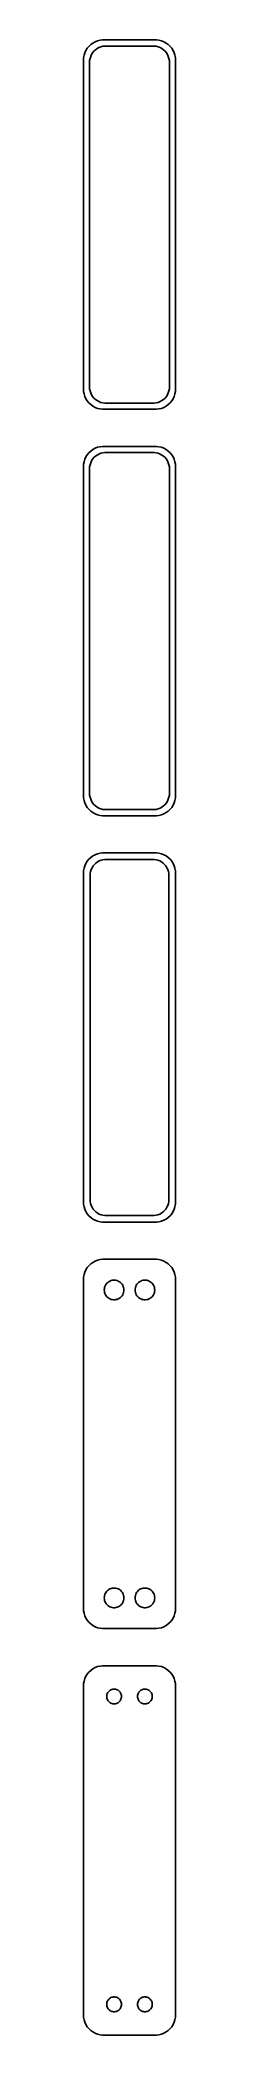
# Model space of a CAD drawing. Header units: metres. Extents: x -11 to 11, y 351 to 837.
import ezdxf

# ---------------------------------------------------------------- set-up
doc = ezdxf.new("R2010")
doc.units = ezdxf.units.M

msp = doc.modelspace()

# ---------------------------------------------------------------- linework, layer by layer
for p, q in [((-8.92912, 836.222), (-9.43712, 835.853)), ((-8.37889, 836.524), (-8.92912, 836.222)), ((-7.79507, 836.755), (-8.37889, 836.524)), ((-7.1869, 836.911), (-7.79507, 836.755)), ((-6.56395, 836.99), (-7.1869, 836.911)), ((6.56395, 836.99), (-6.56395, 836.99)), ((7.1869, 836.911), (6.56395, 836.99)), ((7.79507, 836.755), (7.1869, 836.911)), ((8.37889, 836.524), (7.79507, 836.755)), ((8.92912, 836.222), (8.37889, 836.524)), ((9.43712, 835.853), (8.92912, 836.222)), ((-11.2106, 832.627), (-11.25, 832)), ((-11.25, 832), (-11.25, 752)), ((-11.0929, 833.243), (-11.2106, 832.627)), ((-10.8989, 833.841), (-11.0929, 833.243)), ((-10.6315, 834.409), (-10.8989, 833.841)), ((-10.2951, 834.939), (-10.6315, 834.409)), ((-9.89484, 835.423), (-10.2951, 834.939)), ((-9.43712, 835.853), (-9.89484, 835.423)), ((-9.75, 831.5), (-9.71844, 832.001)), ((-9.75, 752.5), (-9.75, 831.5)), ((-9.71844, 832.001), (-9.62433, 832.495)), ((-9.62433, 832.495), (-9.4691, 832.972)), ((-9.4691, 832.972), (-9.25522, 833.427)), ((-9.25522, 833.427), (-8.98605, 833.851)), ((-8.98605, 833.851), (-8.66586, 834.238)), ((-8.66586, 834.238), (-8.29968, 834.582)), ((-8.29968, 834.582), (-7.8933, 834.877)), ((-7.8933, 834.877), (-7.45311, 835.119)), ((-7.45311, 835.119), (-6.98605, 835.304)), ((-6.98605, 835.304), (-6.49951, 835.429)), ((-6.49951, 835.429), (-6.00116, 835.492)), ((-6.00116, 835.492), (6.00116, 835.492)), ((6.00116, 835.492), (6.49951, 835.429)), ((6.49951, 835.429), (6.98605, 835.304)), ((6.98605, 835.304), (7.45311, 835.119)), ((7.45311, 835.119), (7.8933, 834.877)), ((7.8933, 834.877), (8.29968, 834.582)), ((8.29968, 834.582), (8.66586, 834.238)), ((8.66586, 834.238), (8.98605, 833.851)), ((8.98605, 833.851), (9.25522, 833.427)), ((9.25522, 833.427), (9.4691, 832.972)), ((9.89484, 835.423), (9.43712, 835.853)), ((9.4691, 832.972), (9.62433, 832.495)), ((9.62433, 832.495), (9.71844, 832.001)), ((9.71844, 832.001), (9.75, 831.5)), ((9.75, 831.5), (9.75, 752.5)), ((10.2951, 834.939), (9.89484, 835.423)), ((10.6315, 834.409), (10.2951, 834.939)), ((10.8989, 833.841), (10.6315, 834.409)), ((11.0929, 833.243), (10.8989, 833.841)), ((11.2106, 832.627), (11.0929, 833.243)), ((11.25, 832), (11.2106, 832.627)), ((11.25, 752), (11.25, 832)), ((-11.25, 752), (-11.2106, 751.373)), ((-11.2106, 751.373), (-11.0929, 750.757)), ((-11.0929, 750.757), (-10.8989, 750.159)), ((-10.8989, 750.159), (-10.6315, 749.591)), ((-10.6315, 749.591), (-10.2951, 749.061)), ((-10.2951, 749.061), (-9.89484, 748.577)), ((-9.89484, 748.577), (-9.43712, 748.147)), ((-9.71844, 751.999), (-9.75, 752.5)), ((-9.62433, 751.505), (-9.71844, 751.999)), ((-9.4691, 751.028), (-9.62433, 751.505)), ((-9.25522, 750.573), (-9.4691, 751.028)), ((-8.98605, 750.149), (-9.25522, 750.573)), ((-8.66586, 749.762), (-8.98605, 750.149)), ((-8.29968, 749.418), (-8.66586, 749.762)), ((-7.8933, 749.123), (-8.29968, 749.418)), ((-7.45311, 748.881), (-7.8933, 749.123)), ((-6.98605, 748.696), (-7.45311, 748.881)), ((-6.49951, 748.571), (-6.98605, 748.696)), ((-6.00116, 748.508), (-6.49951, 748.571)), ((6.00116, 748.508), (-6.00116, 748.508)), ((6.49951, 748.571), (6.00116, 748.508)), ((6.98605, 748.696), (6.49951, 748.571)), ((7.45311, 748.881), (6.98605, 748.696)), ((7.8933, 749.123), (7.45311, 748.881)), ((8.29968, 749.418), (7.8933, 749.123)), ((8.66586, 749.762), (8.29968, 749.418)), ((8.98605, 750.149), (8.66586, 749.762)), ((9.25522, 750.573), (8.98605, 750.149)), ((9.4691, 751.028), (9.25522, 750.573)), ((9.43712, 748.147), (9.89484, 748.577)), ((9.62433, 751.505), (9.4691, 751.028)), ((9.71844, 751.999), (9.62433, 751.505)), ((9.75, 752.5), (9.71844, 751.999)), ((9.89484, 748.577), (10.2951, 749.061)), ((10.2951, 749.061), (10.6315, 749.591)), ((10.6315, 749.591), (10.8989, 750.159)), ((10.8989, 750.159), (11.0929, 750.757)), ((11.0929, 750.757), (11.2106, 751.373)), ((11.2106, 751.373), (11.25, 752)), ((-9.43712, 748.147), (-8.92912, 747.778)), ((-8.92912, 747.778), (-8.37889, 747.476)), ((-8.37889, 747.476), (-7.79507, 747.245)), ((-7.79507, 747.245), (-7.1869, 747.089)), ((-7.1869, 747.089), (-6.56395, 747.01)), ((-6.56395, 747.01), (6.56395, 747.01)), ((6.56395, 747.01), (7.1869, 747.089)), ((7.1869, 747.089), (7.79507, 747.245)), ((7.79507, 747.245), (8.37889, 747.476)), ((8.37889, 747.476), (8.92912, 747.778)), ((8.92912, 747.778), (9.43712, 748.147)), ((-11.0929, 734.243), (-11.2106, 733.627)), ((-10.8989, 734.841), (-11.0929, 734.243)), ((-10.6315, 735.409), (-10.8989, 734.841)), ((-10.2951, 735.939), (-10.6315, 735.409)), ((-9.89484, 736.423), (-10.2951, 735.939)), ((-9.43712, 736.853), (-9.89484, 736.423)), ((-9.62433, 733.495), (-9.4691, 733.972)), ((-9.4691, 733.972), (-9.25522, 734.427)), ((-8.92912, 737.222), (-9.43712, 736.853)), ((-9.25522, 734.427), (-8.98605, 734.851)), ((-8.98605, 734.851), (-8.66586, 735.238)), ((-8.37889, 737.524), (-8.92912, 737.222)), ((-8.66586, 735.238), (-8.29968, 735.582)), ((-7.79507, 737.755), (-8.37889, 737.524)), ((-8.29968, 735.582), (-7.8933, 735.877)), ((-7.8933, 735.877), (-7.45311, 736.119)), ((-7.1869, 737.911), (-7.79507, 737.755)), ((-7.45311, 736.119), (-6.98605, 736.304)), ((-6.56395, 737.99), (-7.1869, 737.911)), ((-6.98605, 736.304), (-6.49951, 736.429)), ((6.56395, 737.99), (-6.56395, 737.99)), ((-6.49951, 736.429), (-6.00116, 736.492)), ((-6.00116, 736.492), (6.00116, 736.492)), ((6.00116, 736.492), (6.49951, 736.429)), ((6.49951, 736.429), (6.98605, 736.304)), ((7.1869, 737.911), (6.56395, 737.99)), ((6.98605, 736.304), (7.45311, 736.119)), ((7.79507, 737.755), (7.1869, 737.911)), ((7.45311, 736.119), (7.8933, 735.877)), ((8.37889, 737.524), (7.79507, 737.755)), ((7.8933, 735.877), (8.29968, 735.582)), ((8.29968, 735.582), (8.66586, 735.238)), ((8.92912, 737.222), (8.37889, 737.524)), ((8.66586, 735.238), (8.98605, 734.851)), ((9.43712, 736.853), (8.92912, 737.222)), ((8.98605, 734.851), (9.25522, 734.427)), ((9.25522, 734.427), (9.4691, 733.972)), ((9.89484, 736.423), (9.43712, 736.853)), ((9.4691, 733.972), (9.62433, 733.495)), ((10.2951, 735.939), (9.89484, 736.423)), ((10.6315, 735.409), (10.2951, 735.939)), ((10.8989, 734.841), (10.6315, 735.409)), ((11.0929, 734.243), (10.8989, 734.841)), ((11.2106, 733.627), (11.0929, 734.243)), ((-11.2106, 733.627), (-11.25, 733)), ((-11.25, 733), (-11.25, 653)), ((-9.75, 732.5), (-9.71844, 733.001)), ((-9.75, 653.5), (-9.75, 732.5)), ((-9.71844, 733.001), (-9.62433, 733.495)), ((9.62433, 733.495), (9.71844, 733.001)), ((9.71844, 733.001), (9.75, 732.5)), ((9.75, 732.5), (9.75, 653.5)), ((11.25, 733), (11.2106, 733.627)), ((11.25, 653), (11.25, 733)), ((-11.25, 653), (-11.2106, 652.373)), ((-11.2106, 652.373), (-11.0929, 651.757)), ((-11.0929, 651.757), (-10.8989, 651.159)), ((-9.71844, 652.999), (-9.75, 653.5)), ((-9.62433, 652.505), (-9.71844, 652.999)), ((-9.4691, 652.028), (-9.62433, 652.505)), ((-9.25522, 651.573), (-9.4691, 652.028)), ((-8.98605, 651.149), (-9.25522, 651.573)), ((9.25522, 651.573), (8.98605, 651.149)), ((9.4691, 652.028), (9.25522, 651.573)), ((9.62433, 652.505), (9.4691, 652.028)), ((9.71844, 652.999), (9.62433, 652.505)), ((9.75, 653.5), (9.71844, 652.999)), ((10.8989, 651.159), (11.0929, 651.757)), ((11.0929, 651.757), (11.2106, 652.373)), ((11.2106, 652.373), (11.25, 653)), ((-10.8989, 651.159), (-10.6315, 650.591)), ((-10.6315, 650.591), (-10.2951, 650.061)), ((-10.2951, 650.061), (-9.89484, 649.577)), ((-9.89484, 649.577), (-9.43712, 649.147)), ((-9.43712, 649.147), (-8.92912, 648.778)), ((-8.66586, 650.762), (-8.98605, 651.149)), ((-8.92912, 648.778), (-8.37889, 648.476)), ((-8.29968, 650.418), (-8.66586, 650.762)), ((-8.37889, 648.476), (-7.79507, 648.245)), ((-7.8933, 650.123), (-8.29968, 650.418)), ((-7.45311, 649.881), (-7.8933, 650.123)), ((-7.79507, 648.245), (-7.1869, 648.089)), ((-6.98605, 649.696), (-7.45311, 649.881)), ((-7.1869, 648.089), (-6.56395, 648.01)), ((-6.49951, 649.571), (-6.98605, 649.696)), ((-6.56395, 648.01), (6.56395, 648.01)), ((-6.00116, 649.508), (-6.49951, 649.571)), ((6.00116, 649.508), (-6.00116, 649.508)), ((6.49951, 649.571), (6.00116, 649.508)), ((6.98605, 649.696), (6.49951, 649.571)), ((6.56395, 648.01), (7.1869, 648.089)), ((7.45311, 649.881), (6.98605, 649.696)), ((7.1869, 648.089), (7.79507, 648.245)), ((7.8933, 650.123), (7.45311, 649.881)), ((7.79507, 648.245), (8.37889, 648.476)), ((8.29968, 650.418), (7.8933, 650.123)), ((8.66586, 650.762), (8.29968, 650.418)), ((8.37889, 648.476), (8.92912, 648.778)), ((8.98605, 651.149), (8.66586, 650.762)), ((8.92912, 648.778), (9.43712, 649.147)), ((9.43712, 649.147), (9.89484, 649.577)), ((9.89484, 649.577), (10.2951, 650.061)), ((10.2951, 650.061), (10.6315, 650.591)), ((10.6315, 650.591), (10.8989, 651.159)), ((-10.2951, 636.939), (-10.6315, 636.409)), ((-9.89484, 637.423), (-10.2951, 636.939)), ((-9.43712, 637.853), (-9.89484, 637.423)), ((-8.92912, 638.222), (-9.43712, 637.853)), ((-8.37889, 638.524), (-8.92912, 638.222)), ((-7.79507, 638.755), (-8.37889, 638.524)), ((-8.21851, 636.484), (-7.82506, 636.77)), ((-7.82506, 636.77), (-7.39888, 637.004)), ((-7.1869, 638.911), (-7.79507, 638.755)), ((-7.39888, 637.004), (-6.9467, 637.183)), ((-6.56395, 638.99), (-7.1869, 638.911)), ((-6.9467, 637.183), (-6.47565, 637.304)), ((6.56395, 638.99), (-6.56395, 638.99)), ((-6.47565, 637.304), (-5.99316, 637.365)), ((-5.99316, 637.365), (5.99316, 637.365)), ((5.99316, 637.365), (6.47565, 637.304)), ((6.47565, 637.304), (6.9467, 637.183)), ((7.1869, 638.911), (6.56395, 638.99)), ((6.9467, 637.183), (7.39888, 637.004)), ((7.79507, 638.755), (7.1869, 638.911)), ((7.39888, 637.004), (7.82506, 636.77)), ((8.37889, 638.524), (7.79507, 638.755)), ((7.82506, 636.77), (8.21851, 636.484)), ((8.92912, 638.222), (8.37889, 638.524)), ((9.43712, 637.853), (8.92912, 638.222)), ((9.89484, 637.423), (9.43712, 637.853)), ((10.2951, 636.939), (9.89484, 637.423)), ((10.6315, 636.409), (10.2951, 636.939)), ((-11.2106, 634.627), (-11.25, 634)), ((-11.25, 634), (-11.25, 554)), ((-11.0929, 635.243), (-11.2106, 634.627)), ((-10.8989, 635.841), (-11.0929, 635.243)), ((-10.6315, 636.409), (-10.8989, 635.841)), ((-9.62262, 633.5), (-9.59209, 633.985)), ((-9.62262, 554.5), (-9.62262, 633.5)), ((-9.59209, 633.985), (-9.50096, 634.463)), ((-9.50096, 634.463), (-9.35068, 634.926)), ((-9.35068, 634.926), (-9.1436, 635.366)), ((-9.1436, 635.366), (-8.88301, 635.776)), ((-8.88301, 635.776), (-8.57301, 636.151)), ((-8.57301, 636.151), (-8.21851, 636.484)), ((8.21851, 636.484), (8.57301, 636.151)), ((8.57301, 636.151), (8.88301, 635.776)), ((8.88301, 635.776), (9.1436, 635.366)), ((9.1436, 635.366), (9.35068, 634.926)), ((9.35068, 634.926), (9.50096, 634.463)), ((9.50096, 634.463), (9.59209, 633.985)), ((9.59209, 633.985), (9.62262, 633.5)), ((9.62262, 633.5), (9.62262, 554.5)), ((10.8989, 635.841), (10.6315, 636.409)), ((11.0929, 635.243), (10.8989, 635.841)), ((11.2106, 634.627), (11.0929, 635.243)), ((11.25, 634), (11.2106, 634.627)), ((11.25, 554), (11.25, 634)), ((-9.59209, 554.015), (-9.62262, 554.5)), ((9.62262, 554.5), (9.59209, 554.015)), ((-11.25, 554), (-11.2106, 553.373)), ((-11.2106, 553.373), (-11.0929, 552.757)), ((-11.0929, 552.757), (-10.8989, 552.159)), ((-10.8989, 552.159), (-10.6315, 551.591)), ((-10.6315, 551.591), (-10.2951, 551.061)), ((-10.2951, 551.061), (-9.89484, 550.577)), ((-9.89484, 550.577), (-9.43712, 550.147)), ((-9.50096, 553.537), (-9.59209, 554.015)), ((-9.35068, 553.074), (-9.50096, 553.537)), ((-9.43712, 550.147), (-8.92912, 549.778)), ((-9.1436, 552.634), (-9.35068, 553.074)), ((-8.88301, 552.224), (-9.1436, 552.634)), ((-8.92912, 549.778), (-8.37889, 549.476)), ((-8.57301, 551.849), (-8.88301, 552.224)), ((-8.21851, 551.516), (-8.57301, 551.849)), ((-8.37889, 549.476), (-7.79507, 549.245)), ((-7.82506, 551.23), (-8.21851, 551.516)), ((-7.39888, 550.996), (-7.82506, 551.23)), ((-7.79507, 549.245), (-7.1869, 549.089)), ((-6.9467, 550.817), (-7.39888, 550.996)), ((-6.47565, 550.696), (-6.9467, 550.817)), ((-5.99316, 550.635), (-6.47565, 550.696)), ((5.99316, 550.635), (-5.99316, 550.635)), ((6.47565, 550.696), (5.99316, 550.635)), ((6.9467, 550.817), (6.47565, 550.696)), ((7.39888, 550.996), (6.9467, 550.817)), ((7.1869, 549.089), (7.79507, 549.245)), ((7.82506, 551.23), (7.39888, 550.996)), ((7.79507, 549.245), (8.37889, 549.476)), ((8.21851, 551.516), (7.82506, 551.23)), ((8.57301, 551.849), (8.21851, 551.516)), ((8.37889, 549.476), (8.92912, 549.778)), ((8.88301, 552.224), (8.57301, 551.849)), ((9.1436, 552.634), (8.88301, 552.224)), ((8.92912, 549.778), (9.43712, 550.147)), ((9.35068, 553.074), (9.1436, 552.634)), ((9.50096, 553.537), (9.35068, 553.074)), ((9.43712, 550.147), (9.89484, 550.577)), ((9.59209, 554.015), (9.50096, 553.537)), ((9.89484, 550.577), (10.2951, 551.061)), ((10.2951, 551.061), (10.6315, 551.591)), ((10.6315, 551.591), (10.8989, 552.159)), ((10.8989, 552.159), (11.0929, 552.757)), ((11.0929, 552.757), (11.2106, 553.373)), ((11.2106, 553.373), (11.25, 554)), ((-7.1869, 549.089), (-6.56395, 549.01)), ((-6.56395, 549.01), (6.56395, 549.01)), ((6.56395, 549.01), (7.1869, 549.089)), ((-8.37889, 539.524), (-8.92912, 539.222)), ((-7.79507, 539.755), (-8.37889, 539.524)), ((-7.1869, 539.911), (-7.79507, 539.755)), ((-6.56395, 539.99), (-7.1869, 539.911)), ((6.56395, 539.99), (-6.56395, 539.99)), ((7.1869, 539.911), (6.56395, 539.99)), ((7.79507, 539.755), (7.1869, 539.911)), ((8.37889, 539.524), (7.79507, 539.755)), ((8.92912, 539.222), (8.37889, 539.524)), ((-11.2106, 535.627), (-11.25, 535)), ((-11.25, 535), (-11.25, 455)), ((-11.0929, 536.243), (-11.2106, 535.627)), ((-10.8989, 536.841), (-11.0929, 536.243)), ((-10.6315, 537.409), (-10.8989, 536.841)), ((-10.2951, 537.939), (-10.6315, 537.409)), ((-9.89484, 538.423), (-10.2951, 537.939)), ((-9.43712, 538.853), (-9.89484, 538.423)), ((-8.92912, 539.222), (-9.43712, 538.853)), ((-5.03598, 534.526), (-4.77187, 534.672)), ((-4.77187, 534.672), (-4.49164, 534.783)), ((-4.49164, 534.783), (-4.19971, 534.857)), ((-4.19971, 534.857), (-3.9007, 534.895)), ((-3.9007, 534.895), (-3.59929, 534.895)), ((-3.59929, 534.895), (-3.30028, 534.857)), ((-3.30028, 534.857), (-3.00835, 534.783)), ((-3.00835, 534.783), (-2.72812, 534.672)), ((-2.72812, 534.672), (-2.464, 534.526)), ((2.464, 534.526), (2.72812, 534.672)), ((2.72812, 534.672), (3.00835, 534.783)), ((3.00835, 534.783), (3.30028, 534.857)), ((3.30028, 534.857), (3.59929, 534.895)), ((3.59929, 534.895), (3.9007, 534.895)), ((3.9007, 534.895), (4.19971, 534.857)), ((4.19971, 534.857), (4.49164, 534.783)), ((4.49164, 534.783), (4.77187, 534.672)), ((4.77187, 534.672), (5.03598, 534.526)), ((9.43712, 538.853), (8.92912, 539.222)), ((9.89484, 538.423), (9.43712, 538.853)), ((10.2951, 537.939), (9.89484, 538.423)), ((10.6315, 537.409), (10.2951, 537.939)), ((10.8989, 536.841), (10.6315, 537.409)), ((11.0929, 536.243), (10.8989, 536.841)), ((11.2106, 535.627), (11.0929, 536.243)), ((11.25, 535), (11.2106, 535.627)), ((11.25, 455), (11.25, 535)), ((-6.14999, 532.5), (-6.13107, 532.801)), ((-6.13107, 532.199), (-6.14999, 532.5)), ((-6.13107, 532.801), (-6.07458, 533.097)), ((-6.07458, 531.903), (-6.13107, 532.199)), ((-6.07458, 533.097), (-5.98146, 533.383)), ((-5.98146, 531.617), (-6.07458, 531.903)), ((-5.98146, 533.383), (-5.85313, 533.656)), ((-5.85313, 531.344), (-5.98146, 531.617)), ((-5.85313, 533.656), (-5.69164, 533.911)), ((-5.69164, 531.089), (-5.85313, 531.344)), ((-5.69164, 533.911), (-5.49951, 534.143)), ((-5.49951, 530.857), (-5.69164, 531.089)), ((-5.49951, 534.143), (-5.27982, 534.349)), ((-5.27982, 530.651), (-5.49951, 530.857)), ((-5.27982, 534.349), (-5.03598, 534.526)), ((-5.03598, 530.474), (-5.27982, 530.651)), ((-4.77187, 530.328), (-5.03598, 530.474)), ((-4.49164, 530.217), (-4.77187, 530.328)), ((-4.19971, 530.143), (-4.49164, 530.217)), ((-3.9007, 530.105), (-4.19971, 530.143)), ((-3.59929, 530.105), (-3.9007, 530.105)), ((-3.30028, 530.143), (-3.59929, 530.105)), ((-3.00835, 530.217), (-3.30028, 530.143)), ((-2.72812, 530.328), (-3.00835, 530.217)), ((-2.464, 530.474), (-2.72812, 530.328)), ((-2.464, 534.526), (-2.22017, 534.349)), ((-2.22017, 530.651), (-2.464, 530.474)), ((-2.22017, 534.349), (-2.00047, 534.143)), ((-2.00047, 530.857), (-2.22017, 530.651)), ((-2.00047, 534.143), (-1.80835, 533.911)), ((-1.80835, 531.089), (-2.00047, 530.857)), ((-1.80835, 533.911), (-1.64685, 533.656)), ((-1.64685, 531.344), (-1.80835, 531.089)), ((-1.64685, 533.656), (-1.51852, 533.383)), ((-1.51852, 531.617), (-1.64685, 531.344)), ((-1.51852, 533.383), (-1.4254, 533.097)), ((-1.4254, 531.903), (-1.51852, 531.617)), ((-1.4254, 533.097), (-1.36891, 532.801)), ((-1.36891, 532.199), (-1.4254, 531.903)), ((-1.36891, 532.801), (-1.34999, 532.5)), ((-1.34999, 532.5), (-1.36891, 532.199)), ((1.34999, 532.5), (1.36891, 532.801)), ((1.36891, 532.199), (1.34999, 532.5)), ((1.36891, 532.801), (1.4254, 533.097)), ((1.4254, 531.903), (1.36891, 532.199)), ((1.4254, 533.097), (1.51852, 533.383)), ((1.51852, 531.617), (1.4254, 531.903)), ((1.51852, 533.383), (1.64685, 533.656)), ((1.64685, 531.344), (1.51852, 531.617)), ((1.64685, 533.656), (1.80835, 533.911)), ((1.80835, 531.089), (1.64685, 531.344)), ((1.80835, 533.911), (2.00047, 534.143)), ((2.00047, 530.857), (1.80835, 531.089)), ((2.00047, 534.143), (2.22017, 534.349)), ((2.22017, 530.651), (2.00047, 530.857)), ((2.22017, 534.349), (2.464, 534.526)), ((2.464, 530.474), (2.22017, 530.651)), ((2.72812, 530.328), (2.464, 530.474)), ((3.00835, 530.217), (2.72812, 530.328)), ((3.30028, 530.143), (3.00835, 530.217)), ((3.59929, 530.105), (3.30028, 530.143)), ((3.9007, 530.105), (3.59929, 530.105)), ((4.19971, 530.143), (3.9007, 530.105)), ((4.49164, 530.217), (4.19971, 530.143)), ((4.77187, 530.328), (4.49164, 530.217)), ((5.03598, 530.474), (4.77187, 530.328)), ((5.03598, 534.526), (5.27982, 534.349)), ((5.27982, 530.651), (5.03598, 530.474)), ((5.27982, 534.349), (5.49951, 534.143)), ((5.49951, 530.857), (5.27982, 530.651)), ((5.49951, 534.143), (5.69164, 533.911)), ((5.69164, 531.089), (5.49951, 530.857)), ((5.69164, 533.911), (5.85313, 533.656)), ((5.85313, 531.344), (5.69164, 531.089)), ((5.85313, 533.656), (5.98146, 533.383)), ((5.98146, 531.617), (5.85313, 531.344)), ((5.98146, 533.383), (6.07458, 533.097)), ((6.07458, 531.903), (5.98146, 531.617)), ((6.07458, 533.097), (6.13107, 532.801)), ((6.13107, 532.199), (6.07458, 531.903)), ((6.13107, 532.801), (6.14999, 532.5)), ((6.14999, 532.5), (6.13107, 532.199)), ((-6.14999, 457.5), (-6.13107, 457.801)), ((-6.13107, 457.199), (-6.14999, 457.5)), ((-6.13107, 457.801), (-6.07458, 458.097)), ((-6.07458, 456.903), (-6.13107, 457.199)), ((-6.07458, 458.097), (-5.98146, 458.383)), ((-5.98146, 456.617), (-6.07458, 456.903)), ((-5.98146, 458.383), (-5.85313, 458.656)), ((-5.85313, 458.656), (-5.69164, 458.911)), ((-5.69164, 458.911), (-5.49951, 459.143)), ((-5.49951, 459.143), (-5.27982, 459.349)), ((-5.27982, 459.349), (-5.03598, 459.526)), ((-5.03598, 459.526), (-4.77187, 459.672)), ((-4.77187, 459.672), (-4.49164, 459.783)), ((-4.49164, 459.783), (-4.19971, 459.857)), ((-4.19971, 459.857), (-3.9007, 459.895)), ((-3.9007, 459.895), (-3.59929, 459.895)), ((-3.59929, 459.895), (-3.30028, 459.857)), ((-3.30028, 459.857), (-3.00835, 459.783)), ((-3.00835, 459.783), (-2.72812, 459.672)), ((-2.72812, 459.672), (-2.464, 459.526)), ((-2.464, 459.526), (-2.22017, 459.349)), ((-2.22017, 459.349), (-2.00047, 459.143)), ((-2.00047, 459.143), (-1.80835, 458.911)), ((-1.80835, 458.911), (-1.64685, 458.656)), ((-1.64685, 458.656), (-1.51852, 458.383)), ((-1.51852, 458.383), (-1.4254, 458.097)), ((-1.4254, 456.903), (-1.51852, 456.617)), ((-1.4254, 458.097), (-1.36891, 457.801)), ((-1.36891, 457.199), (-1.4254, 456.903)), ((-1.36891, 457.801), (-1.34999, 457.5)), ((-1.34999, 457.5), (-1.36891, 457.199)), ((1.34999, 457.5), (1.36891, 457.801)), ((1.36891, 457.199), (1.34999, 457.5)), ((1.36891, 457.801), (1.4254, 458.097)), ((1.4254, 456.903), (1.36891, 457.199)), ((1.4254, 458.097), (1.51852, 458.383)), ((1.51852, 456.617), (1.4254, 456.903)), ((1.51852, 458.383), (1.64685, 458.656)), ((1.64685, 458.656), (1.80835, 458.911)), ((1.80835, 458.911), (2.00047, 459.143)), ((2.00047, 459.143), (2.22017, 459.349)), ((2.22017, 459.349), (2.464, 459.526)), ((2.464, 459.526), (2.72812, 459.672)), ((2.72812, 459.672), (3.00835, 459.783)), ((3.00835, 459.783), (3.30028, 459.857)), ((3.30028, 459.857), (3.59929, 459.895)), ((3.59929, 459.895), (3.9007, 459.895)), ((3.9007, 459.895), (4.19971, 459.857)), ((4.19971, 459.857), (4.49164, 459.783)), ((4.49164, 459.783), (4.77187, 459.672)), ((4.77187, 459.672), (5.03598, 459.526)), ((5.03598, 459.526), (5.27982, 459.349)), ((5.27982, 459.349), (5.49951, 459.143)), ((5.49951, 459.143), (5.69164, 458.911)), ((5.69164, 458.911), (5.85313, 458.656)), ((5.85313, 458.656), (5.98146, 458.383)), ((5.98146, 458.383), (6.07458, 458.097)), ((6.07458, 456.903), (5.98146, 456.617)), ((6.07458, 458.097), (6.13107, 457.801)), ((6.13107, 457.199), (6.07458, 456.903)), ((6.13107, 457.801), (6.14999, 457.5)), ((6.14999, 457.5), (6.13107, 457.199)), ((-11.25, 455), (-11.2106, 454.373)), ((-11.2106, 454.373), (-11.0929, 453.757)), ((-11.0929, 453.757), (-10.8989, 453.159)), ((-10.8989, 453.159), (-10.6315, 452.591)), ((-10.6315, 452.591), (-10.2951, 452.061)), ((-10.2951, 452.061), (-9.89484, 451.577)), ((-5.85313, 456.344), (-5.98146, 456.617)), ((-5.69164, 456.089), (-5.85313, 456.344)), ((-5.49951, 455.857), (-5.69164, 456.089)), ((-5.27982, 455.651), (-5.49951, 455.857)), ((-5.03598, 455.474), (-5.27982, 455.651)), ((-4.77187, 455.328), (-5.03598, 455.474)), ((-4.49164, 455.217), (-4.77187, 455.328)), ((-4.19971, 455.143), (-4.49164, 455.217)), ((-3.9007, 455.105), (-4.19971, 455.143)), ((-3.59929, 455.105), (-3.9007, 455.105)), ((-3.30028, 455.143), (-3.59929, 455.105)), ((-3.00835, 455.217), (-3.30028, 455.143)), ((-2.72812, 455.328), (-3.00835, 455.217)), ((-2.464, 455.474), (-2.72812, 455.328)), ((-2.22017, 455.651), (-2.464, 455.474)), ((-2.00047, 455.857), (-2.22017, 455.651)), ((-1.80835, 456.089), (-2.00047, 455.857)), ((-1.64685, 456.344), (-1.80835, 456.089)), ((-1.51852, 456.617), (-1.64685, 456.344)), ((1.64685, 456.344), (1.51852, 456.617)), ((1.80835, 456.089), (1.64685, 456.344)), ((2.00047, 455.857), (1.80835, 456.089)), ((2.22017, 455.651), (2.00047, 455.857)), ((2.464, 455.474), (2.22017, 455.651)), ((2.72812, 455.328), (2.464, 455.474)), ((3.00835, 455.217), (2.72812, 455.328)), ((3.30028, 455.143), (3.00835, 455.217)), ((3.59929, 455.105), (3.30028, 455.143)), ((3.9007, 455.105), (3.59929, 455.105)), ((4.19971, 455.143), (3.9007, 455.105)), ((4.49164, 455.217), (4.19971, 455.143)), ((4.77187, 455.328), (4.49164, 455.217)), ((5.03598, 455.474), (4.77187, 455.328)), ((5.27982, 455.651), (5.03598, 455.474)), ((5.49951, 455.857), (5.27982, 455.651)), ((5.69164, 456.089), (5.49951, 455.857)), ((5.85313, 456.344), (5.69164, 456.089)), ((5.98146, 456.617), (5.85313, 456.344)), ((9.89484, 451.577), (10.2951, 452.061)), ((10.2951, 452.061), (10.6315, 452.591)), ((10.6315, 452.591), (10.8989, 453.159)), ((10.8989, 453.159), (11.0929, 453.757)), ((11.0929, 453.757), (11.2106, 454.373)), ((11.2106, 454.373), (11.25, 455)), ((-9.89484, 451.577), (-9.43712, 451.147)), ((-9.43712, 451.147), (-8.92912, 450.778)), ((-8.92912, 450.778), (-8.37889, 450.476)), ((-8.37889, 450.476), (-7.79507, 450.245)), ((-7.79507, 450.245), (-7.1869, 450.089)), ((-7.1869, 450.089), (-6.56395, 450.01)), ((-6.56395, 450.01), (6.56395, 450.01)), ((6.56395, 450.01), (7.1869, 450.089)), ((7.1869, 450.089), (7.79507, 450.245)), ((7.79507, 450.245), (8.37889, 450.476)), ((8.37889, 450.476), (8.92912, 450.778)), ((8.92912, 450.778), (9.43712, 451.147)), ((9.43712, 451.147), (9.89484, 451.577)), ((-10.8989, 437.841), (-11.0929, 437.243)), ((-10.6315, 438.409), (-10.8989, 437.841)), ((-10.2951, 438.939), (-10.6315, 438.409)), ((-9.89484, 439.423), (-10.2951, 438.939)), ((-9.43712, 439.853), (-9.89484, 439.423)), ((-8.92912, 440.222), (-9.43712, 439.853)), ((-8.37889, 440.524), (-8.92912, 440.222)), ((-7.79507, 440.755), (-8.37889, 440.524)), ((-7.1869, 440.911), (-7.79507, 440.755)), ((-6.56395, 440.99), (-7.1869, 440.911)), ((6.56395, 440.99), (-6.56395, 440.99)), ((7.1869, 440.911), (6.56395, 440.99)), ((7.79507, 440.755), (7.1869, 440.911)), ((8.37889, 440.524), (7.79507, 440.755)), ((8.92912, 440.222), (8.37889, 440.524)), ((9.43712, 439.853), (8.92912, 440.222)), ((9.89484, 439.423), (9.43712, 439.853)), ((10.2951, 438.939), (9.89484, 439.423)), ((10.6315, 438.409), (10.2951, 438.939)), ((10.8989, 437.841), (10.6315, 438.409)), ((11.0929, 437.243), (10.8989, 437.841)), ((-11.2106, 436.627), (-11.25, 436)), ((-11.25, 436), (-11.25, 356)), ((-11.0929, 437.243), (-11.2106, 436.627)), ((-5.54999, 433.5), (-5.5358, 433.726)), ((-5.5358, 433.274), (-5.54999, 433.5)), ((-5.5358, 433.726), (-5.49344, 433.948)), ((-5.49344, 433.052), (-5.5358, 433.274)), ((-5.49344, 433.948), (-5.42358, 434.163)), ((-5.42358, 432.837), (-5.49344, 433.052)), ((-5.42358, 434.163), (-5.32735, 434.367)), ((-5.32735, 432.633), (-5.42358, 432.837)), ((-5.32735, 434.367), (-5.20622, 434.558)), ((-5.20622, 432.442), (-5.32735, 432.633)), ((-5.20622, 434.558), (-5.06213, 434.732)), ((-5.06213, 434.732), (-4.89735, 434.887)), ((-4.89735, 434.887), (-4.71448, 435.02)), ((-4.71448, 435.02), (-4.51639, 435.129)), ((-4.51639, 435.129), (-4.30623, 435.212)), ((-4.30623, 435.212), (-4.08728, 435.268)), ((-4.08728, 435.268), (-3.86302, 435.296)), ((-3.86302, 435.296), (-3.63696, 435.296)), ((-3.63696, 435.296), (-3.4127, 435.268)), ((-3.4127, 435.268), (-3.19376, 435.212)), ((-3.19376, 435.212), (-2.9836, 435.129)), ((-2.9836, 435.129), (-2.78551, 435.02)), ((-2.78551, 435.02), (-2.60263, 434.887)), ((-2.60263, 434.887), (-2.43785, 434.732)), ((-2.43785, 434.732), (-2.29376, 434.558)), ((-2.29376, 434.558), (-2.17264, 434.367)), ((-2.17264, 432.633), (-2.29376, 432.442)), ((-2.17264, 434.367), (-2.0764, 434.163)), ((-2.0764, 432.837), (-2.17264, 432.633)), ((-2.0764, 434.163), (-2.00655, 433.948)), ((-2.00655, 433.052), (-2.0764, 432.837)), ((-2.00655, 433.948), (-1.96419, 433.726)), ((-1.96419, 433.274), (-2.00655, 433.052)), ((-1.96419, 433.726), (-1.95, 433.5)), ((-1.95, 433.5), (-1.96419, 433.274)), ((1.95, 433.5), (1.96419, 433.726)), ((1.96419, 433.274), (1.95, 433.5)), ((1.96419, 433.726), (2.00655, 433.948)), ((2.00655, 433.052), (1.96419, 433.274)), ((2.00655, 433.948), (2.0764, 434.163)), ((2.0764, 432.837), (2.00655, 433.052)), ((2.0764, 434.163), (2.17264, 434.367)), ((2.17264, 432.633), (2.0764, 432.837)), ((2.17264, 434.367), (2.29376, 434.558)), ((2.29376, 432.442), (2.17264, 432.633)), ((2.29376, 434.558), (2.43785, 434.732)), ((2.43785, 434.732), (2.60263, 434.887)), ((2.60263, 434.887), (2.78551, 435.02)), ((2.78551, 435.02), (2.9836, 435.129)), ((2.9836, 435.129), (3.19376, 435.212)), ((3.19376, 435.212), (3.4127, 435.268)), ((3.4127, 435.268), (3.63696, 435.296)), ((3.63696, 435.296), (3.86302, 435.296)), ((3.86302, 435.296), (4.08728, 435.268)), ((4.08728, 435.268), (4.30623, 435.212)), ((4.30623, 435.212), (4.51639, 435.129)), ((4.51639, 435.129), (4.71448, 435.02)), ((4.71448, 435.02), (4.89735, 434.887)), ((4.89735, 434.887), (5.06213, 434.732)), ((5.06213, 434.732), (5.20622, 434.558)), ((5.20622, 434.558), (5.32735, 434.367)), ((5.32735, 432.633), (5.20622, 432.442)), ((5.32735, 434.367), (5.42358, 434.163)), ((5.42358, 432.837), (5.32735, 432.633)), ((5.42358, 434.163), (5.49344, 433.948)), ((5.49344, 433.052), (5.42358, 432.837)), ((5.49344, 433.948), (5.5358, 433.726)), ((5.5358, 433.274), (5.49344, 433.052)), ((5.5358, 433.726), (5.54999, 433.5)), ((5.54999, 433.5), (5.5358, 433.274)), ((11.2106, 436.627), (11.0929, 437.243)), ((11.25, 436), (11.2106, 436.627)), ((11.25, 356), (11.25, 436)), ((-5.06213, 432.268), (-5.20622, 432.442)), ((-4.89735, 432.113), (-5.06213, 432.268)), ((-4.71448, 431.98), (-4.89735, 432.113)), ((-4.51639, 431.871), (-4.71448, 431.98)), ((-4.30623, 431.788), (-4.51639, 431.871)), ((-4.08728, 431.732), (-4.30623, 431.788)), ((-3.86302, 431.704), (-4.08728, 431.732)), ((-3.63696, 431.704), (-3.86302, 431.704)), ((-3.4127, 431.732), (-3.63696, 431.704)), ((-3.19376, 431.788), (-3.4127, 431.732)), ((-2.9836, 431.871), (-3.19376, 431.788)), ((-2.78551, 431.98), (-2.9836, 431.871)), ((-2.60263, 432.113), (-2.78551, 431.98)), ((-2.43785, 432.268), (-2.60263, 432.113)), ((-2.29376, 432.442), (-2.43785, 432.268)), ((2.43785, 432.268), (2.29376, 432.442)), ((2.60263, 432.113), (2.43785, 432.268)), ((2.78551, 431.98), (2.60263, 432.113)), ((2.9836, 431.871), (2.78551, 431.98)), ((3.19376, 431.788), (2.9836, 431.871)), ((3.4127, 431.732), (3.19376, 431.788)), ((3.63696, 431.704), (3.4127, 431.732)), ((3.86302, 431.704), (3.63696, 431.704)), ((4.08728, 431.732), (3.86302, 431.704)), ((4.30623, 431.788), (4.08728, 431.732)), ((4.51639, 431.871), (4.30623, 431.788)), ((4.71448, 431.98), (4.51639, 431.871)), ((4.89735, 432.113), (4.71448, 431.98)), ((5.06213, 432.268), (4.89735, 432.113)), ((5.20622, 432.442), (5.06213, 432.268)), ((-5.20622, 359.558), (-5.06213, 359.732)), ((-5.06213, 359.732), (-4.89735, 359.887)), ((-4.89735, 359.887), (-4.71448, 360.02)), ((-4.71448, 360.02), (-4.51639, 360.129)), ((-4.51639, 360.129), (-4.30623, 360.212)), ((-4.30623, 360.212), (-4.08728, 360.268)), ((-4.08728, 360.268), (-3.86302, 360.296)), ((-3.86302, 360.296), (-3.63696, 360.296)), ((-3.63696, 360.296), (-3.4127, 360.268)), ((-3.4127, 360.268), (-3.19376, 360.212)), ((-3.19376, 360.212), (-2.9836, 360.129)), ((-2.9836, 360.129), (-2.78551, 360.02)), ((-2.78551, 360.02), (-2.60263, 359.887)), ((-2.60263, 359.887), (-2.43785, 359.732)), ((-2.43785, 359.732), (-2.29376, 359.558)), ((2.29376, 359.558), (2.43785, 359.732)), ((2.43785, 359.732), (2.60263, 359.887)), ((2.60263, 359.887), (2.78551, 360.02)), ((2.78551, 360.02), (2.9836, 360.129)), ((2.9836, 360.129), (3.19376, 360.212)), ((3.19376, 360.212), (3.4127, 360.268)), ((3.4127, 360.268), (3.63696, 360.296)), ((3.63696, 360.296), (3.86302, 360.296)), ((3.86302, 360.296), (4.08728, 360.268)), ((4.08728, 360.268), (4.30623, 360.212)), ((4.30623, 360.212), (4.51639, 360.129)), ((4.51639, 360.129), (4.71448, 360.02)), ((4.71448, 360.02), (4.89735, 359.887)), ((4.89735, 359.887), (5.06213, 359.732)), ((5.06213, 359.732), (5.20622, 359.558)), ((-11.25, 356), (-11.2106, 355.373)), ((-11.2106, 355.373), (-11.0929, 354.757)), ((-5.54999, 358.5), (-5.5358, 358.726)), ((-5.5358, 358.274), (-5.54999, 358.5)), ((-5.5358, 358.726), (-5.49344, 358.948)), ((-5.49344, 358.052), (-5.5358, 358.274)), ((-5.49344, 358.948), (-5.42358, 359.163)), ((-5.42358, 357.837), (-5.49344, 358.052)), ((-5.42358, 359.163), (-5.32735, 359.367)), ((-5.32735, 357.633), (-5.42358, 357.837)), ((-5.32735, 359.367), (-5.20622, 359.558)), ((-5.20622, 357.442), (-5.32735, 357.633)), ((-5.06213, 357.268), (-5.20622, 357.442)), ((-4.89735, 357.113), (-5.06213, 357.268)), ((-4.71448, 356.98), (-4.89735, 357.113)), ((-4.51639, 356.871), (-4.71448, 356.98)), ((-4.30623, 356.788), (-4.51639, 356.871)), ((-4.08728, 356.732), (-4.30623, 356.788)), ((-3.86302, 356.704), (-4.08728, 356.732)), ((-3.63696, 356.704), (-3.86302, 356.704)), ((-3.4127, 356.732), (-3.63696, 356.704)), ((-3.19376, 356.788), (-3.4127, 356.732)), ((-2.9836, 356.871), (-3.19376, 356.788)), ((-2.78551, 356.98), (-2.9836, 356.871)), ((-2.60263, 357.113), (-2.78551, 356.98)), ((-2.43785, 357.268), (-2.60263, 357.113)), ((-2.29376, 357.442), (-2.43785, 357.268)), ((-2.29376, 359.558), (-2.17264, 359.367)), ((-2.17264, 357.633), (-2.29376, 357.442)), ((-2.17264, 359.367), (-2.0764, 359.163)), ((-2.0764, 357.837), (-2.17264, 357.633)), ((-2.0764, 359.163), (-2.00655, 358.948)), ((-2.00655, 358.052), (-2.0764, 357.837)), ((-2.00655, 358.948), (-1.96419, 358.726)), ((-1.96419, 358.274), (-2.00655, 358.052)), ((-1.96419, 358.726), (-1.95, 358.5)), ((-1.95, 358.5), (-1.96419, 358.274)), ((1.95, 358.5), (1.96419, 358.726)), ((1.96419, 358.274), (1.95, 358.5)), ((1.96419, 358.726), (2.00655, 358.948)), ((2.00655, 358.052), (1.96419, 358.274)), ((2.00655, 358.948), (2.0764, 359.163)), ((2.0764, 357.837), (2.00655, 358.052)), ((2.0764, 359.163), (2.17264, 359.367)), ((2.17264, 357.633), (2.0764, 357.837)), ((2.17264, 359.367), (2.29376, 359.558)), ((2.29376, 357.442), (2.17264, 357.633)), ((2.43785, 357.268), (2.29376, 357.442)), ((2.60263, 357.113), (2.43785, 357.268)), ((2.78551, 356.98), (2.60263, 357.113)), ((2.9836, 356.871), (2.78551, 356.98)), ((3.19376, 356.788), (2.9836, 356.871)), ((3.4127, 356.732), (3.19376, 356.788)), ((3.63696, 356.704), (3.4127, 356.732)), ((3.86302, 356.704), (3.63696, 356.704)), ((4.08728, 356.732), (3.86302, 356.704)), ((4.30623, 356.788), (4.08728, 356.732)), ((4.51639, 356.871), (4.30623, 356.788)), ((4.71448, 356.98), (4.51639, 356.871)), ((4.89735, 357.113), (4.71448, 356.98)), ((5.06213, 357.268), (4.89735, 357.113)), ((5.20622, 357.442), (5.06213, 357.268)), ((5.20622, 359.558), (5.32735, 359.367)), ((5.32735, 357.633), (5.20622, 357.442)), ((5.32735, 359.367), (5.42358, 359.163)), ((5.42358, 357.837), (5.32735, 357.633)), ((5.42358, 359.163), (5.49344, 358.948)), ((5.49344, 358.052), (5.42358, 357.837)), ((5.49344, 358.948), (5.5358, 358.726)), ((5.5358, 358.274), (5.49344, 358.052)), ((5.5358, 358.726), (5.54999, 358.5)), ((5.54999, 358.5), (5.5358, 358.274)), ((11.0929, 354.757), (11.2106, 355.373)), ((11.2106, 355.373), (11.25, 356)), ((-11.0929, 354.757), (-10.8989, 354.159)), ((-10.8989, 354.159), (-10.6315, 353.591)), ((-10.6315, 353.591), (-10.2951, 353.061)), ((-10.2951, 353.061), (-9.89484, 352.577)), ((-9.89484, 352.577), (-9.43712, 352.147)), ((-9.43712, 352.147), (-8.92912, 351.778)), ((-8.92912, 351.778), (-8.37889, 351.476)), ((-8.37889, 351.476), (-7.79507, 351.245)), ((-7.79507, 351.245), (-7.1869, 351.089)), ((-7.1869, 351.089), (-6.56395, 351.01)), ((-6.56395, 351.01), (6.56395, 351.01)), ((6.56395, 351.01), (7.1869, 351.089)), ((7.1869, 351.089), (7.79507, 351.245)), ((7.79507, 351.245), (8.37889, 351.476)), ((8.37889, 351.476), (8.92912, 351.778)), ((8.92912, 351.778), (9.43712, 352.147)), ((9.43712, 352.147), (9.89484, 352.577)), ((9.89484, 352.577), (10.2951, 353.061)), ((10.2951, 353.061), (10.6315, 353.591)), ((10.6315, 353.591), (10.8989, 354.159)), ((10.8989, 354.159), (11.0929, 354.757))]:
    msp.add_line(p, q)

doc.saveas('drawing.dxf')
